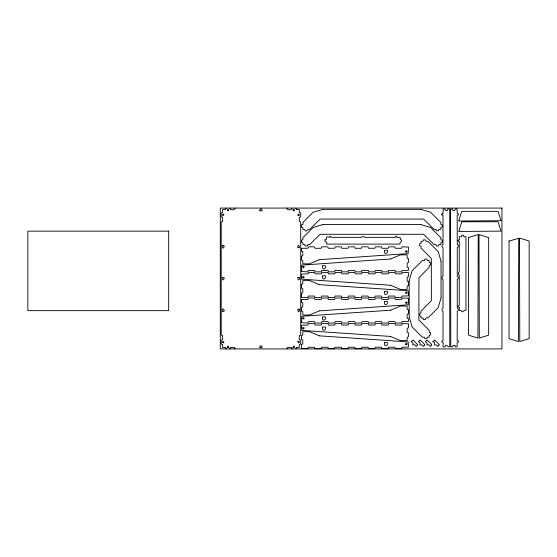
<?xml version="1.0" encoding="UTF-8"?>
<svg xmlns="http://www.w3.org/2000/svg" width="557" height="557" viewBox="0 0 557 557"><rect width="100%" height="100%" fill="white"/><g stroke="black" fill="none" stroke-linecap="round" stroke-linejoin="round"><path stroke-width="0.84" d="M412.653 340.397L413.231 340.16L417.597 344.518L417.339 345.082M419.825 340.397L420.403 340.16L424.761 344.518L424.531 345.082M426.773 340.397L427.351 340.16L431.717 344.518L431.487 345.082M434.328 340.397L434.906 340.16L439.271 344.518L439.013 345.082M409.228 280.45L412.076 270.793L422.31 260.551L424.413 260.509L424.824 259.096L426.947 259.109L427.24 260.488L429.168 260.551L429.224 262.479L430.617 262.862L430.582 265.048L429.182 265.369L429.217 267.339L418.92 277.72L418.906 319.913L429.189 330.329L429.266 332.48L430.561 332.633L430.603 334.938L429.224 335.23L429.168 337.159L427.24 337.222L426.947 338.6L424.824 338.614L424.413 337.201L422.31 337.159L412.076 326.917L409.228 317.26M441.026 298.03L438.171 307.708L427.943 317.936C424.051 316.369 427.504 321.173 423.223 319.328C424.225 316.752 419.783 319.412 421.05 316.369C416.552 314.468 422.011 313.932 421.092 311.078L431.348 300.683L431.341 258.511L421.022 248.081L421.078 246.138L419.693 245.853L419.644 243.639L421.036 243.249L421.092 241.32L423.021 241.265L423.404 239.872L425.527 239.886L425.847 241.278L427.943 241.32L438.185 251.569L441.026 261.226M319.356 259.687L309.434 263.837L302.904 263.816L302.785 260.523L301.455 260.07L301.469 256.053L302.792 255.6L302.785 251.506L301.49 251.179L301.518 248.283L307.861 248.276L308.376 246.828L314.454 246.835L314.977 248.283L321.257 248.276L321.765 246.828L327.85 246.835L328.365 248.283L334.646 248.276L335.161 246.828L341.239 246.835L341.761 248.283L348.041 248.276L348.55 246.828L354.635 246.835L355.157 248.283L361.437 248.276L361.946 246.828L368.031 246.835L368.546 248.283L374.826 248.276L375.341 246.828L381.42 246.835L381.942 248.283L388.222 248.276L388.73 246.828L394.816 246.835L395.331 248.283L401.611 248.276L402.126 246.828L408.476 247.106L408.17 253.609L319.467 259.666M390.575 258.998L400.469 254.855L407.09 254.897L407.174 258.232L408.483 258.615L408.469 262.632L407.146 263.085L407.153 267.179L408.448 267.506L408.42 270.41L402.07 270.41L401.562 271.858L395.477 271.851L394.962 270.403L388.682 270.41L388.166 271.858L382.088 271.851L381.566 270.403L375.286 270.41L374.777 271.858L368.692 271.851L368.177 270.403L361.89 270.41L361.382 271.858L355.303 271.851L354.781 270.403L348.501 270.41L347.986 271.858L341.845 271.837L341.455 270.41L335.105 270.41L334.66 271.851L328.449 271.837L327.996 270.403L321.647 270.43L321.264 271.851L315.06 271.837L314.601 270.403L308.251 270.43L307.868 271.851L301.448 271.517L301.769 265.076L390.471 259.019M319.356 310.883L309.483 315.018L302.904 315.011L302.764 311.648L301.455 311.266L301.469 307.248L302.792 306.789L302.785 302.702L301.49 302.374L301.518 299.471L307.861 299.464L308.376 298.023L314.454 298.023L314.977 299.471L321.257 299.464L321.765 298.023L327.85 298.023L328.365 299.471L334.646 299.464L335.161 298.023L341.239 298.023L341.761 299.471L348.041 299.464L348.55 298.023L354.635 298.023L355.157 299.471L361.437 299.464L361.946 298.023L368.031 298.023L368.546 299.471L374.826 299.464L375.341 298.023L381.42 298.023L381.942 299.471L388.222 299.464L388.73 298.023L394.816 298.023L395.331 299.471L401.611 299.464L402.126 298.023L408.476 298.294L408.17 304.804L319.467 310.855M390.575 310.186L400.469 306.044L407.09 306.092L407.174 309.42L408.483 309.803L408.469 313.821L407.146 314.28L407.153 318.367L408.448 318.695L408.448 321.542L402.07 321.605L401.562 323.046L395.477 323.046L394.962 321.598L388.682 321.605L388.166 323.046L382.088 323.046L381.566 321.598L375.286 321.605L374.777 323.046L368.692 323.046L368.177 321.598L361.89 321.605L361.382 323.046L355.303 323.046L354.781 321.598L348.501 321.605L347.986 323.046L341.845 323.025L341.455 321.605L335.105 321.605L334.66 323.046L328.449 323.025L327.996 321.598L321.647 321.626L321.264 323.046L315.06 323.025L314.601 321.598L308.251 321.626L307.868 323.046L301.448 322.712L301.769 316.265L390.471 310.214M322.802 209.383L313.145 212.231L302.904 222.466C304.366 226.622 299.757 222.626 301.525 227.221C304.24 226.281 301.365 230.605 304.394 229.421C306.538 233.682 306.893 228.433 309.755 229.324L320.157 219.061L423.612 219.068L434.042 229.373L436.013 229.338L436.333 230.737L438.519 230.772L438.902 229.38L440.831 229.324L440.893 227.395L442.286 227.005L442.272 224.889L440.872 224.562L440.852 222.494L430.589 212.231L420.925 209.383M322.802 224.61L313.166 227.444L302.904 237.693L302.841 239.816L301.462 240.109L301.448 242.232L302.841 242.615L302.904 244.544L304.832 244.6L305.125 245.978L307.429 245.936L307.582 244.641L309.734 244.565L320.157 234.288L423.612 234.288L434.042 244.593L436.013 244.558L436.333 245.957L438.519 245.992L438.902 244.6L440.831 244.544L440.893 242.615L442.286 242.232L442.272 240.109L440.872 239.788L440.852 237.714L430.589 227.451L420.925 224.61M226.051 208.081L225.606 209.509L222.654 209.536L222.64 212.454L221.206 212.927L221.22 216.854L222.654 217.341L222.64 221.463L221.206 221.909L221.206 335.056L222.64 335.537L222.654 339.659L221.226 340.118L221.206 344.073L222.626 344.518L222.654 347.464L225.606 347.491L226.051 348.919M295.934 348.912L296.317 347.491L299.269 347.464L299.297 344.518L300.717 344.073L300.703 340.146L299.269 339.693L299.283 335.537L300.717 335.056L300.717 221.944L299.276 221.428L299.269 217.341L300.703 216.854L300.717 212.927L299.297 212.482L299.29 209.557L296.289 209.495L295.934 208.088M235.061 208.081C235.555 210.685 229.206 210.344 229.881 208.081M286.89 348.912L287.335 347.477L291.464 347.464L292.042 348.919M292.042 208.081C292.752 210.386 286.354 210.595 286.89 208.088M229.881 348.919L230.354 347.477L234.483 347.464L235.061 348.919M322.9 209.369L420.834 209.369M322.9 224.596L420.834 224.596M390.471 285.247L301.769 279.189L301.455 274.037L307.972 273.849L308.487 272.408L314.566 272.415L315.088 273.863L321.368 273.849L321.876 272.408L327.962 272.415L328.477 273.863L334.764 273.849L335.272 272.408L341.35 272.415L341.873 273.863L348.153 273.849L348.668 272.408L354.746 272.415L355.269 273.863L361.549 273.849L362.057 272.408L368.142 272.415L368.657 273.863L374.938 273.849L375.453 272.408L381.531 272.415L382.053 273.863L388.333 273.849L388.842 272.408L394.927 272.415L395.449 273.863L401.729 273.849L402.175 272.415L408.427 272.561L408.476 276.634L407.153 277.087L407.146 281.181L408.462 281.633L408.483 285.588L407.174 286.033L407.09 289.362L400.469 289.41L390.575 285.268M319.467 284.662L408.17 290.719L408.476 295.871L401.896 296.073L401.513 297.494L395.366 297.494L394.85 296.046L388.501 296.073L388.055 297.501L381.977 297.494L381.454 296.046L375.174 296.052L374.659 297.501L368.581 297.494L368.059 296.046L361.778 296.052L361.27 297.501L355.185 297.494L354.67 296.046L348.39 296.052L347.874 297.501L341.796 297.494L341.274 296.046L334.994 296.052L334.485 297.501L328.4 297.494L327.878 296.046L321.598 296.052L321.09 297.501L315.004 297.494L314.559 296.052L308.209 296.052L307.756 297.494L301.504 297.347L301.455 293.267L302.785 292.822L302.792 288.728L301.476 288.275L301.448 284.321L302.764 283.875L302.841 280.54L309.462 280.498L319.356 284.641M390.471 336.435L301.769 330.378L301.455 325.225L307.972 325.044L308.487 323.596L314.566 323.603L315.088 325.051L321.368 325.044L321.876 323.596L327.962 323.603L328.477 325.051L334.764 325.044L335.272 323.596L341.35 323.603L341.873 325.051L348.153 325.044L348.668 323.596L354.746 323.603L355.269 325.051L361.549 325.044L362.057 323.596L368.142 323.603L368.657 325.051L374.938 325.044L375.453 323.596L381.531 323.603L382.053 325.051L388.333 325.044L388.842 323.596L394.927 323.603L395.449 325.051L401.729 325.044L402.175 323.603L408.427 323.749L408.476 327.829L407.153 328.275L407.146 332.369L408.462 332.821L408.483 336.783L407.174 337.222L407.146 340.515L400.469 340.599L390.575 336.463M319.467 335.857L408.17 341.907L408.476 347.06L401.896 347.269L401.451 348.689L395.366 348.682L394.85 347.241L388.501 347.269L388.055 348.689L381.977 348.682L381.454 347.241L375.174 347.248L374.659 348.689L368.581 348.682L368.059 347.241L361.778 347.248L361.27 348.689L355.185 348.682L354.67 347.241L348.39 347.248L347.874 348.689L341.796 348.682L341.274 347.241L334.994 347.248L334.485 348.689L328.4 348.682L327.878 347.241L321.598 347.248L321.09 348.689L315.004 348.682L314.559 347.248L308.209 347.248L307.756 348.682L301.504 348.536L301.455 344.463L302.785 344.01L302.792 339.923L301.476 339.464L301.448 335.509L302.764 335.063L302.841 331.735L309.462 331.687L319.356 335.829M438.916 345.082C436.751 348.689 438.366 343.669 434.578 345.068C434.648 343.23 434.571 341.852 432.984 342.054C432.065 340.271 434.85 341.692 434.328 340.494M431.362 345.082C429.05 348.87 430.902 343.439 426.899 345.006C428.584 341.1 422.958 342.757 426.773 340.494M417.242 345.082C415.007 348.766 416.629 343.432 412.73 344.957C414.464 340.995 408.699 342.889 412.653 340.494M424.413 345.082C422.248 348.689 423.835 343.585 419.922 344.978C421.6 341.114 416.009 342.75 419.825 340.494M441.04 261.324L441.04 297.932M409.214 280.547L409.214 317.163M458.864 220.676L459.205 221.032L501.028 220.697L498.076 211.34L461.739 211.354L458.864 220.676M458.864 231.099L459.205 231.454L501.028 231.12L498.076 221.763L461.795 221.77L458.871 231.058M468.548 237.581L468.548 335.154L477.934 338.106L478.233 234.894L477.836 234.636L468.555 237.554M478.978 234.943L479.305 338.106L488.663 335.154L488.67 237.609L479.41 234.643L478.978 234.943M509.035 241.049L509.035 338.621L518.414 341.573L518.713 238.333L509.035 241.049M519.458 238.41L519.792 341.573L529.15 338.621L529.15 241.07L519.89 238.111L519.465 238.354M222.459 214.375C222.918 217.996 225.453 212.6 222.466 214.341M222.459 245.755C222.619 252.203 226.135 243.402 222.459 245.755M222.459 277.581C222.152 283.597 226.525 275.952 222.473 277.511M227.305 210.511C230.452 212.078 227.535 207.03 227.305 210.511M222.459 311.175C226.532 313.152 222.152 305.111 222.473 311.105M222.459 342.555C225.599 344.135 222.675 339.067 222.466 342.52M227.305 347.283C230.542 348.731 227.347 343.878 227.319 347.22M259.736 210.511C264.979 212.858 260.474 205.867 259.736 210.511M259.736 347.283C265.062 349.518 260.363 342.764 259.743 347.248M293.073 210.511C296.199 212.106 293.274 207.023 293.073 210.511M297.918 215.239C300.871 216.979 298.329 211.681 297.918 215.204M297.918 247.517C301.629 249.174 297.487 241.905 297.918 247.482M293.073 347.283C296.268 348.814 293.274 343.822 293.079 347.248M297.918 277.581C297.612 283.597 301.978 275.952 297.932 277.511M297.918 309.407C297.877 315.701 301.755 307.318 297.918 309.372M297.918 341.685C298.427 345.249 300.871 339.923 297.918 341.65M302.702 266.608C302.876 270.11 305.988 265.083 302.716 266.545M302.702 277.581C305.654 279.301 303.161 274.141 302.716 277.518M302.702 318.667C305.682 320.386 303.05 315.137 302.702 318.667M302.702 327.906C303.217 331.464 305.64 326.082 302.702 327.906M405.684 251.137C406.171 254.737 408.553 249.278 405.684 251.137M405.684 293.121C408.831 294.681 405.921 289.619 405.684 293.079M405.684 302.333C406.171 305.897 408.622 300.522 405.684 302.333M405.684 344.31C408.747 345.925 406.025 340.787 405.684 344.275M325.016 239.879C324.07 243.674 327.669 239.997 326.701 244.112L399.905 244.112C399.111 241.494 404.285 240.951 400.17 239.225C401.82 235.527 396.285 239.023 396.709 236.391C394.934 235.381 396.138 237.755 395.024 237.352L364.912 237.352C364.306 236.147 362.329 236.259 361.688 237.352L331.582 237.352C331.22 237.171 329.8 235.193 329.814 237.247C323.61 235.507 328.714 239.879 325.016 239.879M441.778 213.979C440.942 215.754 443.456 214.327 443.017 215.538L443.017 244.481C441.499 245.122 441.666 247.127 443.017 247.705L443.017 276.307C441.722 277.059 441.555 278.918 443.017 279.537L443.017 308.139C441.617 308.745 441.569 310.785 443.017 311.363L443.017 340.306C443.281 341.135 440.552 340.814 442.112 342.144C445.231 341.413 440.615 348.8 445.113 346.816C445.621 342.144 448.329 348.633 449.771 346.538L449.722 209.126L447.8 208.979L447.417 210.393L445.509 210.421L445.113 209.028L443.17 209.028L443.087 213.596L441.778 213.979M450.509 209.251L450.78 346.872L452.604 346.816L453.001 345.424L454.965 345.479L455.229 346.851L457.116 346.816L457.172 342.318L458.502 341.866L458.404 340.891L457.165 340.55L457.269 311.363C458.641 310.792 458.731 308.752 457.269 308.139L457.269 279.537C458.606 278.98 458.794 276.85 457.269 276.307L457.269 247.705C458.648 247.127 458.752 245.038 457.269 244.481L457.165 215.301L458.404 214.953L458.481 213.916L457.172 213.533L457.116 209.028L455.166 209.028L454.77 210.421L452.869 210.393L452.486 208.979L450.509 209.251M458.23 240.234C457.443 241.877 459.539 240.687 459.281 241.745L459.24 271.907C458.16 272.505 457.931 274.517 459.281 275.081L459.24 305.236C459.56 306.141 457.137 305.549 458.439 307.053C460.904 306.475 457.436 311.962 461.008 310.458C462.749 314.051 463.354 309.664 466 310.117L465.944 236.732L463.918 236.669L463.591 235.277L461.704 235.249L461.44 236.614L459.295 236.732L459.33 239.782L458.251 240.171M322.538 265.898C321.855 273.717 330.204 263.907 322.538 265.898M322.538 276.007C321.765 283.701 330.259 274.218 322.559 275.938M322.538 317.093C321.744 324.759 330.259 315.311 322.559 317.024M322.538 327.196C321.904 335.029 330.078 325.107 322.538 327.196M384.504 250.427C383.71 258.093 392.232 248.645 384.525 250.358M384.504 291.541C383.961 299.443 391.954 289.362 384.504 291.541M384.504 301.615C383.905 309.476 392.003 299.485 384.504 301.615M384.504 342.736C383.898 350.604 392.079 340.668 384.504 342.736M501.948 208.081L220.287 208.081L220.287 348.919L501.948 348.919L501.948 208.081M168.68 231.148L27.85 231.148L27.85 310.66L168.68 310.66L168.68 231.148"/></g></svg>
